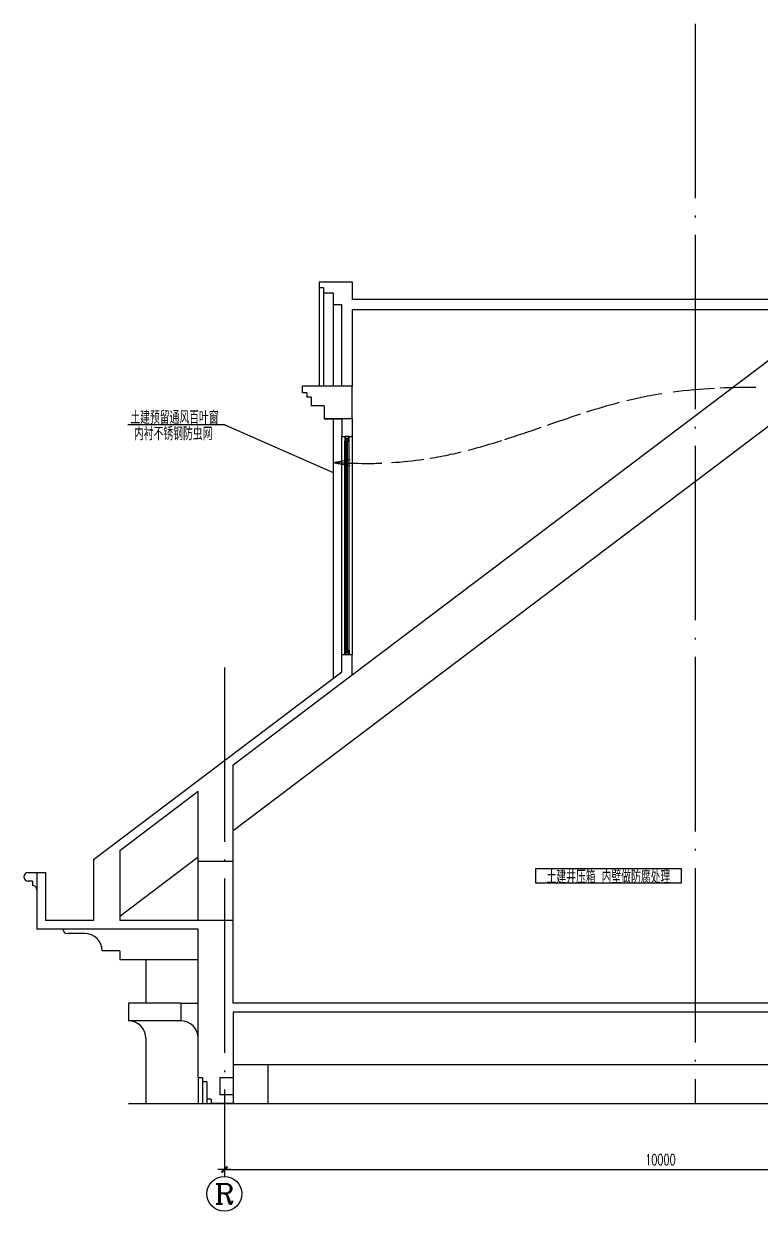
# Model space of a CAD drawing. Extents: x -345393 to -54719, y 203828 to 476815.
# Drawn here: x -92616 to -84171, y 238822 to 252437 of the extents above; entities that cross this region are included whole.
import ezdxf
from ezdxf.enums import TextEntityAlignment as Align

# ---------------------------------------------------------------- set-up
doc = ezdxf.new("R2010")
doc.units = 0
doc.header["$LTSCALE"] = 1000
doc.header["$MEASUREMENT"] = 0
doc.linetypes.add('DOTE', pattern=[2.42, 2, -0.2, 0.02, -0.2])
doc.layers.get('0').update_dxf_attribs({"color": 252, "linetype": 'CONTINUOUS'})
doc.layers.get('Defpoints').update_dxf_attribs({"color": 252, "linetype": 'CONTINUOUS'})
for name, color, linetype in [('A-卫生间', 252, 'CONTINUOUS'), ('A-立面看线', 252, 'CONTINUOUS'), ('A-装饰构件', 252, 'CONTINUOUS'), ('AXIS', 252, 'CONTINUOUS'), ('AXIS_TEXT', 252, 'CONTINUOUS'), ('DOTE', 250, 'DOTE'), ('WALL', 252, 'CONTINUOUS'), ('WINDOW', 252, 'CONTINUOUS'), ('暖通-风-标注', 160, 'CONTINUOUS'), ('暖通-风-说明', 3, 'CONTINUOUS'), ('门窗', 252, 'CONTINUOUS')]:
    doc.layers.add(name, color=color, linetype=linetype)
doc.styles.add('_TCH_AXIS', font='COMPLEX', dxfattribs={"bigfont": 'GBCBIG'})
doc.styles.add('COMPLEX', font='COMPLEX')
doc.styles.add('HZ-ZGBZ', font='romanc.shx', dxfattribs={"width": 0.65, "bigfont": '0hztxt.shx'})
doc.styles.add('NT4', font='tssdeng.shx', dxfattribs={"width": 0.65, "bigfont": 'tssdchn.shx'})
doc.dimstyles.new('暖-标注50', dxfattribs={"dimscale": 0.5, "dimtxt": 250, "dimasz": 1, "dimexe": 150, "dimexo": 150, "dimgap": 100, "dimtad": 1, "dimdec": 0, "dimdsep": 46, "dimtxsty": 'HZ-ZGBZ', "dimblk": '_DIMX', "dimcen": 0.09, "dimclrt": 7, "dimadec": 0, "dimazin": 0, "dimtfac": 1, "dimtdec": 0, "dimtix": 1, "dimtmove": 2, "dimatfit": 3, "dimldrblk": '_DIMX', "dimfxl": 0, "dimtolj": 1, "dimtzin": 0, "dimarcsym": 0})

# ---------------------------------------------------------------- blocks, each defined once
blk = doc.blocks.new('_AXISO')
blk.add_circle((0, 0), 0.5)
at = {"layer": 'AXIS_TEXT', "style": 'COMPLEX', "width": 1.041667}
blk.add_attdef('A', text='', height=0.56, dxfattribs=at).set_placement((-0.25, -0.28), (0.25, -0.28), align=Align.FIT)
blk = doc.blocks.new('_DIMX')
blk.add_line((-150, 0), (150, 0))
at = {"const_width": 50}
blk.add_lwpolyline([(-70, -70), (70, 70)], dxfattribs=at)
blk = doc.blocks.new('*D564')
at = {"layer": 'Defpoints', "color": 0}
for p in [(-90316, 240056), (-80316, 240056), (-80316, 239301)]:
    blk.add_point(p, dxfattribs=at)
at = {"layer": '暖通-风-标注', "color": 0, "lineweight": -2}
for p, q in [((-90316, 239981), (-90316, 239226)), ((-80316, 239981), (-80316, 239226)), ((-90316, 239301), (-80317, 239301))]:
    blk.add_line(p, q, dxfattribs=at)
at = {"layer": '暖通-风-标注', "color": 0, "lineweight": -2, "xscale": 0.5, "yscale": 0.5, "zscale": 0.5, "rotation": 180}
blk.add_blockref('_DIMX', (-90316, 239301), dxfattribs=at)
at = {"layer": '暖通-风-标注', "color": 0, "lineweight": -2, "xscale": 0.5, "yscale": 0.5, "zscale": 0.5}
blk.add_blockref('_DIMX', (-80316, 239301), dxfattribs=at)
at = {"layer": '暖通-风-标注', "color": 7, "insert": (-85316, 239414), "char_height": 125, "attachment_point": 5, "style": 'HZ-ZGBZ'}
blk.add_mtext('\\A1;10000', dxfattribs=at)

msp = doc.modelspace()

# ---------------------------------------------------------------- linework, layer by layer
at = {"layer": 'A-卫生间'}
for p, q in [((-90216.44732, 243187.8203), (-80716.45719, 250365.59061)), ((-88850.14764, 244972.14291), (-83311.13221, 249157.17679)), ((-91516.45378, 242205.59319), (-90616.44568, 242885.59931)), ((-90216.44732, 240506.26537), (-81116.45719, 240506.26537)), ((-89816.45018, 240506.26537), (-89816.45018, 240056.26537))]:
    msp.add_line(p, q, dxfattribs=at)
msp.add_lwpolyline([(-75316.44732, 241206.26537), (-82691.44732, 241206.26537), (-82691.44732, 241406.26537), (-82941.44732, 241406.26537), (-82941.44732, 241206.26537), (-90216.44732, 241206.26537)], dxfattribs=at)
at = {"layer": 'A-立面看线'}
for p, q in [((-89230.1477, 249415.0616), (-89230.14777, 248281.70338)), ((-89180.1477, 249353.31542), (-89180.14776, 248281.70337)), ((-89070.1477, 249218.21165), (-89070.14776, 248281.70337)), ((-89070.14776, 247906.70353), (-89070.1483, 244931.25173)), ((-88970.14764, 245206.70327), (-88970.14764, 247706.70327)), ((-88850.14764, 247706.70327), (-88850.14764, 245206.70327)), ((-91216.44732, 241706.26537), (-91216.44732, 241206.26537)), ((-90816.44732, 241206.26537), (-91416.44732, 241206.26537)), ((-91416.44732, 241206.26537), (-91416.44732, 241006.26537)), ((-90816.44732, 241006.26537), (-91416.44732, 241006.26537)), ((-91216.44732, 240806.26537), (-91216.44732, 240056.26537))]:
    msp.add_line(p, q, dxfattribs=at)
msp.add_arc((-91416.44732, 240806.26537), 200, 0, 90, dxfattribs=at)
at = {"layer": 'A-装饰构件'}
for p, q in [((-92566.44732, 242706.26537), (-92466.44732, 242706.26537)), ((-92516.44732, 242606.26537), (-92566.44786, 242606.26537)), ((-92516.44732, 242606.26537), (-92516.44732, 242556.26537)), ((-91916.44732, 242006.26537), (-92116.44797, 242006.26537)), ((-91516.44732, 241806.26537), (-91716.44732, 241806.26537)), ((-91516.44732, 241806.26537), (-91516.44732, 241706.26537)), ((-90616.44568, 241706.26537), (-91516.44732, 241706.26537)), ((-90816.44732, 241206.26537), (-90816.44732, 241006.26537)), ((-90816.44732, 241206.26537), (-90616.44732, 241206.26537)), ((-90616.44732, 240356.26537), (-90616.44732, 240056.26537)), ((-90566.44732, 240306.26537), (-90566.44732, 240056.26537)), ((-90516.44732, 240106.26537), (-90516.44732, 240056.26537))]:
    msp.add_line(p, q, dxfattribs=at)
for centre, radius, start, end in [((-92566.44732, 242656.26537), 50, 90, 270), ((-92516.44732, 242506.26537), 50, 0, 90.000265817), ((-92116.44732, 242056.26537), 50, 180, 270), ((-91916.44732, 241806.26537), 200, 0, 90), ((-90816.44732, 240806.26537), 200, 0, 90)]:
    msp.add_arc(centre, radius, start, end, dxfattribs=at)
at = {"layer": 'AXIS'}
msp.add_line((-90316.44732, 240056.26537), (-90316.44732, 239222.37045), dxfattribs=at)
at = {"layer": 'DOTE'}
for p, q in [((-84916.44732, 252437.46165), (-84916.44732, 240056.26537)), ((-90316.44732, 245056.76389), (-90316.44732, 240056.26537))]:
    msp.add_line(p, q, dxfattribs=at)
at = {"layer": 'WALL'}
for p, q in [((-89230.1477, 249477.17679), (-89230.1477, 249415.0616)), ((-89230.1477, 249477.17679), (-88850.14764, 249477.17679)), ((-88850.14764, 249477.17679), (-88850.14764, 249277.17679)), ((-89230.1477, 249415.0616), (-89180.1477, 249415.0616)), ((-89180.1477, 249415.0616), (-89180.1477, 249353.31542)), ((-89180.1477, 249353.31542), (-89070.1477, 249353.31542)), ((-89070.1477, 249353.31542), (-89070.1477, 249218.21165)), ((-89070.1477, 249218.21165), (-88970.14764, 249218.21165)), ((-88970.14764, 248281.70336), (-88970.14764, 249218.21165)), ((-83318.18867, 249277.17679), (-88850.14764, 249277.17679)), ((-88850.14764, 249157.17679), (-88850.14764, 248281.70335)), ((-83311.1288, 249157.17679), (-88850.14764, 249157.17679)), ((-89420.1477, 248206.70339), (-89420.1477, 248281.70339)), ((-88850.14764, 248281.70335), (-89420.1477, 248281.70339)), ((-89370.1477, 248206.70339), (-89420.1477, 248206.70339)), ((-89370.1477, 248206.70339), (-89370.14771, 248156.70339)), ((-88850.14764, 247906.70351), (-88850.14764, 248281.70335)), ((-89320.14771, 248156.70338), (-89370.14771, 248156.70339)), ((-89320.14771, 248156.70338), (-89320.14773, 248056.70338)), ((-89170.14773, 248056.70337), (-89320.14773, 248056.70338)), ((-89170.14773, 248056.70337), (-89170.14776, 247906.70355)), ((-89170.14774, 248016.73308), (-89170.14776, 247906.7032)), ((-88850.14764, 247906.70351), (-89170.14776, 247906.70355)), ((-89170.14776, 247906.7032), (-88970.14764, 247906.7032)), ((-88970.14764, 247906.7032), (-88970.14764, 247706.70327)), ((-88850.14764, 247906.70351), (-88850.14764, 247706.70327)), ((-88970.14764, 247706.70327), (-88850.14764, 247706.70327)), ((-88970.14764, 245006.80779), (-88970.14764, 245206.70327)), ((-88970.14764, 245206.70327), (-88850.14764, 245206.70327)), ((-88850.14764, 244972.14033), (-88850.14764, 245206.70327)), ((-91816.45378, 242856.26537), (-88970.14764, 245006.80779)), ((-90216.44732, 243939.82502), (-88850.14764, 244972.14033)), ((-90216.44732, 241206.26537), (-90216.44732, 243939.82502)), ((-91516.45378, 242957.59792), (-90616.44568, 243637.60404)), ((-90616.44568, 242156.26537), (-90616.44568, 243637.60404)), ((-91516.45378, 242957.59792), (-91516.45378, 242156.26537)), ((-91816.45378, 242856.26537), (-91816.45378, 242156.26537)), ((-90616.44568, 242837.60404), (-90216.44732, 242837.60404)), ((-92466.44732, 242706.26537), (-92466.44732, 242056.26537)), ((-92466.44732, 242706.26537), (-92366.44732, 242706.26537)), ((-92366.44732, 242706.26537), (-92366.44732, 242156.26537)), ((-91816.45378, 242156.26537), (-92366.44732, 242156.26537)), ((-90216.44732, 242156.26537), (-91516.45378, 242156.26537)), ((-90616.44568, 242056.26537), (-92466.44732, 242056.26537)), ((-90616.44732, 240356.26537), (-90616.44568, 242056.26537)), ((-82941.44732, 241106.26537), (-90216.44875, 241106.26537)), ((-90216.44732, 241106.26537), (-90216.44732, 240056.26537)), ((-90616.44732, 240356.26537), (-90566.44732, 240356.26537)), ((-90566.44732, 240356.26537), (-90566.44732, 240306.26537)), ((-90366.44732, 240356.26537), (-90366.44732, 240156.26537)), ((-90366.44732, 240356.26537), (-90216.44732, 240356.26537)), ((-90516.44732, 240306.26537), (-90566.44732, 240306.26537)), ((-90516.44732, 240306.26537), (-90516.44732, 240106.26537)), ((-90466.44732, 240106.26537), (-90516.44732, 240106.26537)), ((-90466.44732, 240106.26537), (-90466.44732, 240056.26537)), ((-90216.44732, 240056.26537), (-90466.44732, 240056.26537)), ((-90216.44732, 240156.26537), (-90366.44732, 240156.26537))]:
    msp.add_line(p, q, dxfattribs=at)
at = {"layer": 'WINDOW'}
for p, q in [((-88935.14764, 247706.70327), (-88935.14764, 247656.70327)), ((-88885.14764, 247706.70327), (-88935.14764, 247706.70327)), ((-88931.14764, 247702.70327), (-88931.14764, 247660.70327)), ((-88889.14764, 247702.70327), (-88931.14764, 247702.70327)), ((-88931.14764, 247660.70327), (-88921.64764, 247660.70327)), ((-88921.64764, 247680.70327), (-88898.64764, 247680.70327)), ((-88921.64764, 247660.70327), (-88921.64764, 247680.70327)), ((-88917.64764, 247676.70327), (-88902.64764, 247676.70327)), ((-88917.64764, 247656.70327), (-88917.64764, 247676.70327)), ((-88902.64764, 247676.70327), (-88902.64764, 247656.70327)), ((-88898.64764, 247680.70327), (-88898.64764, 247660.70327)), ((-88898.64764, 247660.70327), (-88889.14764, 247660.70327)), ((-88889.14764, 247660.70327), (-88889.14764, 247702.70327)), ((-88885.14764, 247656.70327), (-88885.14764, 247706.70327)), ((-88935.14765, 247656.70327), (-88917.64764, 247656.70327)), ((-88935.14764, 245256.70327), (-88935.14764, 247656.70327)), ((-88902.64764, 247656.70327), (-88885.14764, 247656.70327)), ((-88885.14765, 245256.70327), (-88885.14764, 247656.70327)), ((-88935.14765, 245256.70327), (-88917.64764, 245256.70327)), ((-88935.14764, 245206.70327), (-88935.14764, 245256.70327)), ((-88931.14764, 245252.70327), (-88921.64764, 245252.70327)), ((-88931.14764, 245210.70327), (-88931.14764, 245252.70327)), ((-88889.14764, 245210.70327), (-88931.14764, 245210.70327)), ((-88921.64764, 245252.70327), (-88921.64764, 245232.70327)), ((-88921.64764, 245232.70327), (-88898.64764, 245232.70327)), ((-88917.64764, 245256.70327), (-88917.64764, 245236.70327)), ((-88917.64764, 245236.70327), (-88902.64764, 245236.70327)), ((-88902.64764, 245256.70327), (-88885.14764, 245256.70327)), ((-88902.64764, 245236.70327), (-88902.64764, 245256.70327)), ((-88898.64764, 245252.70327), (-88889.14764, 245252.70327)), ((-88898.64764, 245232.70327), (-88898.64764, 245252.70327)), ((-88889.14764, 245252.70327), (-88889.14764, 245210.70327)), ((-88885.14764, 245256.70327), (-88885.14764, 245206.70327)), ((-88885.14764, 245206.70327), (-88935.14764, 245206.70327))]:
    msp.add_line(p, q, dxfattribs=at)
at = {"layer": '暖通-风-标注'}
for q in [(-88873.80043, 247440.1366), (-88874.9958, 247369.92626)]:
    msp.add_line((-89068.19973, 247408.33102), q, dxfattribs=at)
msp.add_lwpolyline([(-91416.44732, 240056.26537), (-83416.44732, 240056.26537), (-83266.46997, 240206.24272), (-83266.42467, 239906.28802), (-83116.44732, 240056.26537), (-75116.44732, 240056.26537)], dxfattribs=at)
for points in [[(-85171.6401, 248217.69729), (-85014.32509, 248238.41465), (-84855.80186, 248252.21088), (-84696.32929, 248260.56899)], [(-84631.72649, 248263.65883), (-84496.17053, 248269.52971), (-84359.95595, 248271.62779), (-84223.241, 248270.85959)], [(-86158.81938, 247987.852), (-86034.52592, 248027.47156), (-85909.88678, 248064.63962), (-85784.52352, 248097.48583)], [(-86609.80549, 247836.35474), (-86483.94005, 247879.80931), (-86358.1909, 247923.07319), (-86232.16237, 247964.19088)], [(-87098.35016, 247671.42641), (-86958.94327, 247716.15595), (-86820.29362, 247763.70317), (-86681.87571, 247811.47085)], [(-87520.30211, 247548.04709), (-87391.06008, 247581.37178), (-87262.88986, 247619.22163), (-87135.39063, 247659.61562)], [(-88399.06928, 247405.74895), (-88275.00087, 247413.67733), (-88151.16954, 247426.76428), (-88028.04765, 247444.81873)]]:
    msp.add_open_spline(points, degree=3, dxfattribs=at)
for points, knots in [([(-85702.7476, 248118.25338), (-85656.58206, 248129.59536), (-85523.43886, 248160.39413), (-85389.24002, 248185.14578), (-85301.27886, 248198.98341)], [3461.8509490568, 3461.8509490568, 3461.8509490568, 3461.8509490568, 3605.7807108841, 3875.9742028517, 3875.9742028517, 3875.9742028517, 3875.9742028517]), ([(-87955.96375, 247455.96894), (-87876.27875, 247468.93656), (-87757.75305, 247491.40659), (-87640.2681, 247518.39028), (-87601.537, 247527.75005)], [1114.350881742, 1114.350881742, 1114.350881742, 1114.350881742, 1355.9285412939, 1475.2084178918, 1475.2084178918, 1475.2084178918, 1475.2084178918]), ([(-89068.19973, 247408.33102), (-88941.23217, 247402.59975), (-88755.27935, 247394.20592), (-88569.0381, 247397.74126), (-88509.98316, 247400.04244)], [0, 0, 0, 0, 381.2146850185, 558.3153778406, 558.3153778406, 558.3153778406, 558.3153778406])]:
    msp.add_open_spline(points, degree=3, knots=knots, dxfattribs=at)
at = {"layer": '暖通-风-说明'}
for q in [(-91421.50847, 247838.18398), (-89068.19973, 247290.93641)]:
    msp.add_line((-90310.56913, 247838.18398), q, dxfattribs=at)
at = {"layer": '暖通-风-说明', "color": 50}
msp.add_lwpolyline([(-86745.74082, 242751.99223), (-85079.07415, 242751.99223), (-85079.07415, 242585.32556), (-86745.74082, 242585.32556)], close=True, dxfattribs=at)
at = {"layer": '门窗'}
for p, q in [((-88917.64765, 245256.70327), (-88917.64764, 247656.70327)), ((-88902.64765, 245236.70327), (-88902.64764, 247656.70327))]:
    msp.add_line(p, q, dxfattribs=at)

# ---------------------------------------------------------------- block references
at = {"layer": 'AXIS'}
ref = msp.add_blockref('_AXISO', (-90316.44732, 239022.37045), dxfattribs=dict(at, xscale=400, yscale=400, zscale=400))
ref.add_attrib('A', 'R', dxfattribs={"layer": 'AXIS_TEXT', "height": 226.27417, "style": '_TCH_AXIS', "width": 1.166667}).set_placement((-90429.5844, 238909.23336), (-90203.31023, 238909.23336), align=Align.FIT)

# ---------------------------------------------------------------- texts
at = {"layer": '暖通-风-说明', "style": 'NT4', "width": 0.75}
for s, p in [('土建预留通风百叶窗', (-90887.54989, 247931.44684)), ('内衬不锈钢防虫网', (-90902.62686, 247744.6865)), ('土建井压箱 内壁做防腐处理', (-85912.40749, 242662.76747))]:
    msp.add_text(s, height=150, dxfattribs=at).set_placement(p, align=Align.MIDDLE)

# ---------------------------------------------------------------- dimensions: what is measured, and where the dimension line sits
at = {"layer": '暖通-风-标注'}
dim = msp.add_linear_dim(base=(-80316.44732, 239301.00308), p1=(-90316.44732, 240056.26537), p2=(-80316.44732, 240056.26537), dimstyle='暖-标注50', dxfattribs=at)
dim.commit()
dim.dimension.update_dxf_attribs({"geometry": '*D564', "text_midpoint": (-85316.44732, 239413.50308)})

doc.saveas('drawing.dxf')
